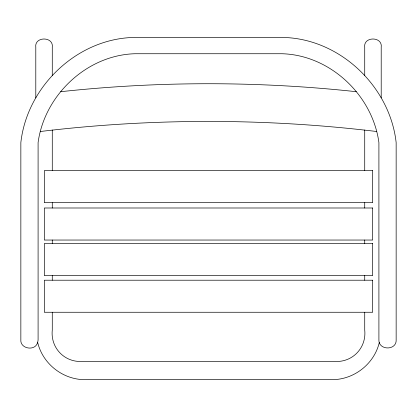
<?xml version="1.0" encoding="UTF-8"?>
<svg xmlns="http://www.w3.org/2000/svg" width="417" height="417" viewBox="0 0 417 417"><rect width="100%" height="100%" fill="white"/><g stroke="black" fill="none" stroke-linecap="round" stroke-linejoin="round"><path stroke-width="0.63" d="M379.376 342.242C374.091 364.953 352.11 381.19 328.846 379.559L88.154 379.559C64.89 381.19 42.909 364.953 37.624 342.242C37.926 341.367 38.083 340.444 38.093 339.521L38.093 142.593C44.426 95.285 86.726 55.122 134.905 53.736L282.095 53.736C330.274 55.122 372.574 95.285 378.907 142.593L378.907 339.521C378.13 350.629 397.057 350.843 396.15 339.521L396.15 142.593C389.968 86.423 339.683 38.416 282.663 37.441L134.337 37.441C77.317 38.416 27.032 86.423 20.85 142.593L20.85 339.521C19.761 349.008 35.659 351.588 37.624 342.242M40.371 131.501C151.877 118.079 265.123 118.079 376.629 131.501M60.694 91.704C158.809 81.075 258.191 81.075 356.306 91.704M381.206 97.875L381.206 47.225C382.764 36.269 363.165 36.269 364.724 47.225L364.724 75.519M364.724 130.036L364.724 170.631M364.724 202.678L364.724 207.994M364.724 240.041L364.724 243.544M364.724 275.59L364.724 280.214M364.724 312.26L364.724 330.05C366.673 348.331 351.729 363.275 333.454 361.325L83.546 361.325C65.271 363.275 50.327 348.331 52.276 330.05L52.276 312.26M52.276 75.519L52.276 47.225C53.835 36.269 34.236 36.269 35.794 47.225L35.794 97.875M52.276 130.036L52.276 170.631M52.276 202.678L52.276 207.994M52.276 240.041L52.276 243.544M52.276 275.59L52.276 280.214M372.683 170.631L44.317 170.631L44.317 202.678L372.683 202.678L372.683 170.631M372.683 207.994L44.317 207.994L44.317 240.041L372.683 240.041L372.683 207.994M372.683 243.544L44.317 243.544L44.317 275.59L372.683 275.59L372.683 243.544M372.683 280.214L44.317 280.214L44.317 312.26L372.683 312.26L372.683 280.214"/></g></svg>
